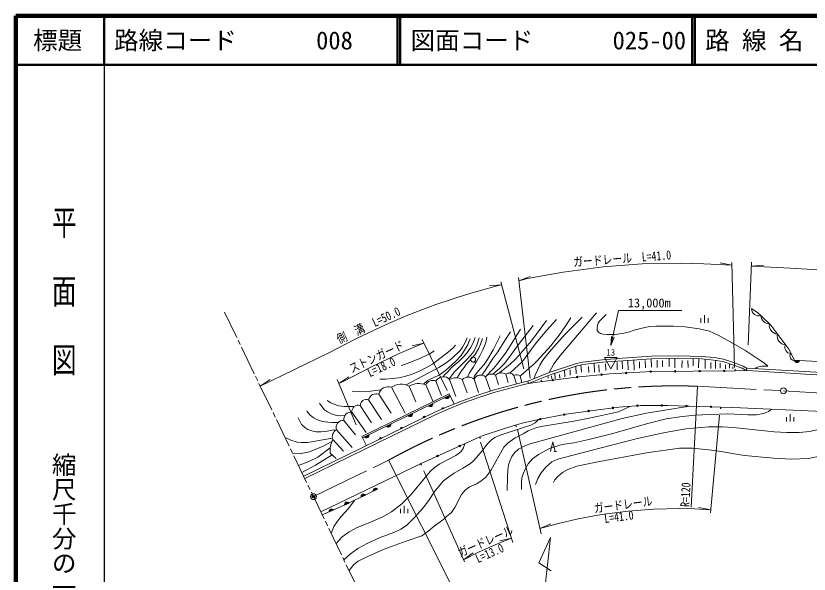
# Model space of a CAD drawing. Units: millimetres at full size, sheet at 1:1000; details may follow other scales. Extents: x 40000 to 680000, y 20000 to 380000.
# Drawn here: x 40000 to 201547, y 266226 to 380000 of the extents above; entities that cross this region are included whole.
import ezdxf
from ezdxf.enums import TextEntityAlignment as Align

# ---------------------------------------------------------------- set-up
doc = ezdxf.new("R2010")
doc.units = ezdxf.units.MM
doc.header["$LTSCALE"] = 1000
doc.header["$PDMODE"] = 32
doc.header["$PDSIZE"] = 500
doc.linetypes.add('CHAIN', pattern=[18.5, 12, -1.5, 3.5, -1.5])
for name, color, linetype, lineweight in [('M-BGD', 7, 'Continuous', 13), ('M-BMK', 2, 'Continuous', 13), ('M-BMK-SRVR', 3, 'Continuous', 13), ('M-STR-HTXT', 7, 'Continuous', 13), ('M-TTL', 2, 'Continuous', 140), ('M-TTL-BAND', 7, 'Continuous', 25), ('M-TTL-LINE', 7, 'Continuous', 50)]:
    doc.layers.add(name, color=color, linetype=linetype, lineweight=lineweight)
doc.layers.add('M-OTRS', color=6, linetype='Continuous')
doc.layers.add('M-TTL-TXT', color=7, linetype='Continuous')
doc.styles.add('@ＭＳ ゴシック', font='')
doc.styles.add('ＭＳ ゴシック', font='')
doc.styles.get('@ＭＳ ゴシック').set_extended_font_data('@MS Gothic')
doc.styles.get('ＭＳ ゴシック').set_extended_font_data('MS Gothic')

# ---------------------------------------------------------------- blocks, each defined once
blk = doc.blocks.new('open_arrow')
at = {"color": 0, "linetype": 'Continuous', "lineweight": -2}
blk.add_lwpolyline([(7.5, 1.25), (0, 0), (7.5, -1.25)], dxfattribs=at)

msp = doc.modelspace()

# ---------------------------------------------------------------- hatches: boundary and pattern name
at = {"layer": 'M-BGD'}
for points in [[(199597, 309742, -0.82183), (198607, 309777)], [(159132, 306862, -1), (159431, 306890, -0.41421), (159296, 306727, -0.41421)], [(164119, 307213, -1), (164419, 307230, -0.41421), (164278, 307072, -0.41421)], [(169111, 307500, -0.41421), (169252, 307658, -0.41421), (169410, 307517, -1)], [(174110, 307565, -0.41421), (174259, 307716, -0.41421), (174410, 307567, -1)], [(179110, 307608, -0.41421), (179259, 307760, -0.41421), (179410, 307611, -1)], [(184110, 307652, -0.41421), (184258, 307803, -0.41421), (184410, 307655, -0.41421), (184261, 307503, -0.41421)], [(149197, 305746, -1), (149494, 305785, -1)], [(154154, 306399, -1), (154452, 306427, -0.41421), (154317, 306263, -0.41421)], [(127352, 302196, 0.82183), (128241, 302631)], [(124003, 300555, 0.82183), (124893, 300991)], [(166430, 300546, -0.41421), (166567, 300708, -0.41421), (166729, 300572, -0.41421), (166593, 300410, -0.41421)], [(171428, 300612, -1), (171728, 300612, -0.41421), (171578, 300462, -0.41421)], [(176426, 300495, -0.41421), (176580, 300641, -0.41421), (176726, 300486, -1)], [(181423, 300337, -1), (181723, 300327, -0.41421), (181568, 300182, -0.41421)], [(119857, 298524, 0.82183), (120747, 298960)], [(126771, 299838, -0.4608), (126862, 300133, -0.4608), (127140, 299998)], [(151546, 298726, -0.41421), (151666, 298901, -0.41421), (151841, 298781, -0.41421), (151721, 298606, -0.41421)], [(156491, 299460, -0.41421), (156619, 299630, -0.41421), (156788, 299502, -1)], [(161453, 300073, -1), (161751, 300109, -1)], [(123010, 298076, -0.4608), (123087, 298376, -0.4608), (123371, 298253)], [(146633, 297795, -0.41421), (146753, 297971, -0.41421), (146928, 297851, -1)], [(115459, 296370, 0.82183), (116349, 296806)], [(118395, 295823, -0.4608), (118473, 296122, -0.4608), (118756, 295999)], [(111005, 294188, 0.82183), (111895, 294624)], [(114097, 293723, -0.4608), (114174, 294022, -0.4608), (114458, 293899)], [(130257, 292293, -0.41421), (130332, 292492, -0.41421), (130530, 292417, -0.41421), (130455, 292218, -0.41421)], [(125700, 290236, -0.41421), (125775, 290434, -0.41421), (125973, 290359, -1)], [(112779, 283115, -0.82183), (113670, 283547)], [(110301, 281914, -0.82183), (111192, 282346)], [(103816, 278903, -0.82183), (104722, 279303)], [(106954, 280291, -0.82183), (107846, 280724)]]:
    msp.add_hatch(color=256, dxfattribs=at).paths.add_polyline_path(points)

# ---------------------------------------------------------------- linework, layer by layer
for p, q in [((179479, 317472), (179479, 318372)), ((180229, 317472), (180229, 318972)), ((180979, 317472), (180979, 318372)), ((173025, 308561), (173050, 310204)), ((174227, 308241), (174226, 310232)), ((133109, 309459), (133775, 309459)), ((154097, 307044), (154030, 308588)), ((155170, 307361), (155079, 308872)), ((156698, 307337), (156637, 308557)), ((157808, 307373), (157800, 309216)), ((158772, 307373), (158747, 308886)), ((160053, 309069), (160114, 307739)), ((162485, 309372), (162485, 307858)), ((163522, 308047), (163481, 309719)), ((164693, 307874), (164632, 309797)), ((165894, 307791), (165861, 309879)), ((167007, 308187), (166990, 309468)), ((168206, 308298), (168172, 309755)), ((169428, 308399), (169407, 310116)), ((170590, 308341), (170573, 309820)), ((171676, 309786), (171685, 308483)), ((175663, 309783), (175652, 308331)), ((176862, 309793), (176883, 308310)), ((177939, 308678), (177930, 310148)), ((179044, 308299), (179056, 310110)), ((180373, 308151), (180348, 310026)), ((181533, 308141), (181501, 309382)), ((182480, 308151), (182481, 309804)), ((183450, 308224), (183439, 309234)), ((184492, 308056), (184502, 308856)), ((185312, 308203), (185346, 309085)), ((199597, 309742), (198607, 309777)), ((139763, 306989), (140247, 305312)), ((149758, 307187), (149796, 306055)), ((151727, 307832), (151826, 306453)), ((152862, 307843), (152906, 306755)), ((185978, 308045), (186010, 308497)), ((188812, 308193), (188816, 307693)), ((125559, 305569), (126672, 302635)), ((128341, 305886), (129586, 302441)), ((130922, 305886), (131891, 303201)), ((133340, 305992), (134244, 303255)), ((135619, 306412), (136644, 303542)), ((137702, 306765), (138304, 304853)), ((141426, 306740), (141951, 304989)), ((142706, 306606), (143072, 305288)), ((144392, 305083), (144241, 305561)), ((148363, 306694), (148389, 306141)), ((149105, 306633), (149123, 306003)), ((150729, 306901), (150754, 306184)), ((116471, 304297), (119314, 299057)), ((120079, 304534), (121441, 301338)), ((123489, 304784), (124965, 301361)), ((110483, 294267), (128255, 302972)), ((110615, 293997), (128387, 302703)), ((113940, 302920), (116416, 299056)), ((128241, 302631), (127352, 302196)), ((128255, 302972), (129275, 300889)), ((110115, 300625), (112401, 297086)), ((111837, 301759), (114463, 297717)), ((124893, 300991), (124003, 300555)), ((108435, 299230), (111335, 295125)), ((120747, 298960), (119857, 298524)), ((126771, 299838), (127140, 299998)), ((106812, 297532), (109163, 294630)), ((123010, 298076), (123371, 298253)), ((196934, 297315), (196934, 298215)), ((197684, 297315), (197684, 298815)), ((198434, 297315), (198434, 298215)), ((105267, 295666), (108476, 292016)), ((116349, 296806), (115459, 296370)), ((118395, 295823), (118756, 295999)), ((110483, 294267), (111396, 292404)), ((111895, 294624), (111005, 294188)), ((122523, 288801), (134376, 294153)), ((104544, 293647), (106697, 291307)), ((114097, 293723), (114458, 293899)), ((104034, 290912), (105241, 289788)), ((149606, 291196), (150106, 291196)), ((102092, 278943), (122523, 288801)), ((112779, 283115), (113670, 283547)), ((110301, 281914), (111192, 282346)), ((106954, 280291), (107846, 280724)), ((118350, 278627), (118350, 279527)), ((119100, 278627), (119100, 280127)), ((119850, 278627), (119850, 279527)), ((103816, 278903), (104722, 279303))]:
    msp.add_line(p, q, dxfattribs=at)
for points in [[(189809, 320350), (191094, 319471), (191856, 318822), (193721, 316988), (197390, 312057), (198006, 310918), (198590, 309778), (200817, 309699), (219951, 308644)], [(153032, 318444), (152259, 317326), (150820, 315195), (150169, 314297), (149765, 313834), (148924, 312766), (146040, 309578), (145290, 308815), (144578, 308262), (142706, 306606)], [(155341, 318612), (151809, 315037), (148620, 311486), (147329, 309866), (146685, 308803), (145736, 306766), (145536, 306087)], [(158211, 319445), (150931, 310839), (149546, 309077), (148630, 307342)], [(160208, 319173), (159394, 318344), (158876, 317810), (158589, 317385), (158439, 316934), (158377, 316429), (158397, 315897), (158628, 315559), (159070, 315296), (159618, 315135), (160447, 315065), (161980, 315069), (163528, 315273), (164789, 315560), (165910, 315948), (167011, 316241), (168103, 316502), (169106, 316680), (170336, 316768), (173898, 316768), (176325, 316613), (179139, 316237), (181270, 315719), (183043, 314898), (185495, 313570), (188480, 311904), (191490, 309833), (192424, 309238), (193134, 308597), (192626, 308617), (191936, 308587), (191257, 308468), (190780, 308266), (190656, 308096)], [(145333, 316885), (142369, 313042), (140418, 310284), (139493, 309157), (138479, 308156), (137135, 306970)], [(148080, 317939), (145017, 313790), (141852, 310152), (140569, 308923), (138280, 307141)], [(150065, 318089), (148144, 315973), (145939, 313385), (144289, 311083), (143559, 310074), (143029, 309428), (142391, 308833), (140588, 307174)], [(140715, 315597), (139594, 313818), (138124, 311548), (137125, 310174), (135591, 307716), (134881, 306781)], [(142778, 316135), (140657, 312764), (139696, 311286), (137962, 308960), (137254, 308128), (135613, 306418)], [(131907, 314386), (131516, 313413), (130986, 312452), (130449, 311805), (128810, 310150), (127656, 309265), (126107, 308334), (119465, 304792)], [(132513, 314166), (132261, 313542), (132023, 312931), (130663, 310755), (129515, 309582), (127472, 307756), (126269, 306859), (123862, 305656), (123019, 304934)], [(133509, 314447), (133359, 313888), (133008, 313089), (132574, 312314), (131981, 311440), (131350, 310713), (130255, 309604), (128675, 308271), (127942, 307474), (127297, 306873), (127007, 306468)], [(134343, 314394), (133858, 312922), (133233, 311619), (132583, 310778), (131735, 309801), (129327, 307423), (128228, 306004)], [(135042, 314243), (134626, 313093), (134295, 312308), (133535, 311009), (132149, 309486), (131659, 308904), (131292, 308357), (130911, 307889), (130316, 307044), (129842, 306249)], [(135931, 314499), (135766, 313686), (135521, 312901), (135122, 311934), (134461, 310708), (133182, 308505), (132400, 307277), (132006, 306381)], [(138640, 314771), (137201, 311938), (136065, 309999), (135395, 308977), (134586, 308078), (133433, 306654), (133280, 306037)], [(114114, 305956), (115357, 305993), (116644, 306102), (117968, 306241), (119225, 306475), (120705, 306966), (122321, 307682), (123493, 308257), (124833, 309023), (128132, 311536), (128998, 312257), (129536, 312908)], [(125163, 311706), (124274, 311152), (121923, 310011), (119698, 309140), (118480, 308766)], [(188812, 308193), (188109, 308637), (186116, 309359), (184085, 310022), (182224, 310358), (179680, 310589), (174953, 310749), (169439, 310619), (163567, 310227), (159480, 309898), (155365, 309459), (154174, 309161), (148630, 307342), (144241, 305561)], [(188816, 307693), (187888, 308185), (185953, 308887), (183963, 309536), (182157, 309862), (179648, 310090), (174950, 310249), (169462, 310120), (163604, 309729), (159527, 309400), (155452, 308965), (154313, 308681), (148802, 306873), (144392, 305083)], [(144392, 305083), (146221, 305353), (154120, 306396), (160931, 307029), (169540, 307525), (186406, 307672)], [(186406, 307672), (188978, 307694), (206318, 306670), (230901, 305154), (295912, 301269)], [(188812, 308193), (188990, 308195), (206348, 307169), (230931, 305653), (295932, 301769)], [(98616, 286162), (125341, 299215), (127836, 300302), (130778, 301503), (134092, 302731), (137208, 303721), (143338, 305359), (144241, 305561)], [(98835, 285712), (125551, 298761), (128031, 299841), (130959, 301037), (134255, 302258), (137348, 303241), (143458, 304874), (144392, 305083)], [(108492, 303547), (109866, 303434), (112291, 303508), (114356, 303765)], [(101807, 301100), (102314, 300391), (102869, 299729), (103463, 299324), (104271, 298903), (105297, 298583), (106150, 298505), (106972, 298529)], [(103407, 301590), (104149, 301158), (104949, 300795), (105801, 300560), (106871, 300411), (107908, 300358), (108881, 300358)], [(141926, 296634), (143123, 296976), (146414, 297754), (152101, 298831), (157533, 299609), (162820, 300235), (167200, 300612), (172739, 300612), (183432, 300273)], [(99265, 299421), (99895, 298676), (100613, 298114), (101420, 297660), (102416, 297355), (103515, 297197), (104328, 297103), (105604, 297103)], [(107845, 266985), (108830, 268175), (109688, 268870), (111049, 269583), (114989, 271320), (119516, 272933), (122645, 274047), (123925, 274937), (125206, 276029), (127144, 277406), (127693, 277964), (128719, 278756), (129419, 279800), (130776, 282448), (131490, 283350), (132377, 284020), (133806, 284601), (134695, 285166), (135700, 286023), (136706, 287382), (139359, 292091), (140277, 293016), (141687, 294030), (143303, 294818), (144337, 295418), (146013, 296082), (147415, 296393), (153613, 297408), (157088, 298108), (162728, 299281), (165010, 300424)], [(177216, 300470), (168403, 299018), (163473, 297948), (144770, 292800), (143796, 292434), (142342, 291674), (141517, 290969), (140983, 290214), (140646, 289488), (140330, 288516), (140172, 287392), (140090, 286013), (140065, 283290)], [(142949, 283502), (142989, 284989), (143059, 285844), (143308, 286643), (143813, 287755), (144320, 288710), (145234, 289752), (146437, 290607), (148800, 291907), (151234, 292633), (153655, 293015), (156700, 293683), (159101, 294296), (161587, 294872), (164607, 295792), (168669, 296913), (172420, 297846), (175229, 298266), (178268, 298648), (181375, 298785), (184960, 298863), (189034, 298720), (190827, 298720), (192247, 298967), (193302, 299397), (193980, 299844)], [(209182, 299130), (208580, 298356), (207734, 297631), (206363, 296883), (204865, 296194), (203377, 295673), (201686, 295303), (199528, 295083), (197030, 295083), (194414, 295243), (186063, 296137), (183840, 296275), (181106, 296275), (176449, 295826), (172206, 295089), (166870, 293946), (158949, 291898), (150351, 289663), (149164, 289083), (147922, 288032), (146980, 286845), (146264, 285739), (145839, 284479)], [(183432, 300273), (185987, 300192), (204378, 299391), (232245, 297875)], [(97494, 298101), (98163, 296730), (98834, 296120), (99448, 295725), (100252, 295401), (101183, 295260), (102188, 295262), (103373, 295354), (104423, 295552), (105267, 295666)], [(106822, 269111), (108173, 270360), (109665, 271478), (111679, 272551), (114215, 273670), (117005, 274699), (118382, 275389), (119575, 276165), (121186, 277760), (122971, 279719), (124057, 281160), (125339, 283118), (127074, 285240), (127914, 285882), (129290, 286789), (131024, 287825), (132573, 288792), (133112, 289230), (133782, 289977), (134938, 291334), (136011, 292746), (136774, 293527), (137526, 294042), (138450, 294477), (143179, 296045), (144870, 296613), (145728, 297096), (146414, 297754)], [(134376, 294153), (134994, 294433), (139477, 295933), (141926, 296634)], [(94810, 294080), (96030, 293500), (97270, 293154), (98075, 293031), (99393, 293031), (104462, 293952)], [(96416, 290740), (98075, 290843), (99796, 291155), (102613, 292339), (104373, 293278)], [(105210, 272461), (106477, 273838), (107866, 274827), (109527, 275716), (112069, 276741), (114734, 277938), (116500, 278902), (118604, 280558), (120436, 282404), (124373, 287135), (125228, 287947), (126337, 288726), (129596, 290374), (130608, 291164), (131077, 291818), (131402, 292810)], [(148856, 291196), (149356, 293196), (149856, 291196)], [(97569, 288345), (99661, 289163), (101482, 290040), (104040, 291991)], [(203670, 290246), (201431, 289807), (197946, 289679), (194304, 289854), (188386, 290425), (182375, 291417), (177820, 291931), (175176, 291917), (168460, 290954), (158160, 289022), (154261, 288219), (152400, 287547), (151312, 286909), (150387, 286140), (149789, 285453), (149479, 284889)], [(98232, 286967), (101049, 288430), (104440, 290533)], [(102410, 278282), (106874, 280252), (113670, 283547)], [(108968, 281268), (107639, 279516), (106272, 277983), (105523, 277039), (104738, 275915), (104230, 274498)]]:
    msp.add_lwpolyline(points, dxfattribs=at)
for centre, radius in [((133109, 309959), 500), ((159282, 306876), 150), ((164269, 307221), 150), ((169261, 307509), 150), ((174260, 307566), 150), ((179260, 307610), 150), ((184260, 307653), 150), ((149345, 305765), 150), ((154303, 306413), 150), ((166580, 300559), 150), ((171578, 300612), 150), ((176576, 300491), 150), ((181573, 300332), 150), ((151694, 298753), 150), ((156640, 299481), 150), ((161602, 300091), 150), ((146781, 297823), 150), ((130393, 292355), 150), ((125836, 290297), 150)]:
    msp.add_circle(centre, radius, dxfattribs=at)
for centre, radius, start, end in [((191290, 320335), 1482, 179.41566, 287.57587), ((193391, 318909), 1653, 179.53595, 271.9711), ((195338, 317034), 1904, 173.27017, 262.55487), ((196789, 314729), 1748, 166.20886, 267.09848), ((197800, 312441), 1226, 153.72117, 272.10038), ((198514, 310651), 876, 139.80838, 275.00381), ((199106, 309858), 505, 189.14636, 346.80455), ((136871, 305349), 1642, 59.60557, 139.66887), ((138871, 305602), 1649, 57.25575, 135.1278), ((140446, 305873), 1308, 41.48218, 121.50113), ((186405, 307822), 150, 270.50071, 90.50071), ((124908, 304166), 1547, 65.12136, 156.46536), ((127059, 304767), 1702, 41.11539, 151.87044), ((129632, 303834), 2424, 57.83853, 122.16147), ((132193, 304536), 1854, 51.7769, 133.2591), ((134633, 305366), 1437, 46.69437, 154.14617), ((141962, 305683), 1186, 51.12606, 116.89149), ((147106, 305621), 150, 97.52284, 277.52284), ((115789, 302537), 1888, 68.81097, 168.2853), ((118464, 301553), 3391, 61.55124, 125.97978), ((122045, 301085), 3971, 68.67912, 119.68431), ((113417, 301381), 1625, 71.22305, 166.55907), ((127753, 302501), 505, 217.26874, 14.92693), ((109742, 299366), 1314, 73.49584, 185.95165), ((111401, 300547), 1288, 70.20692, 176.51501), ((124405, 300861), 505, 217.26874, 14.92693), ((108211, 297819), 1428, 80.97522, 191.58461), ((120259, 298830), 505, 217.26874, 14.92693), ((126943, 299947), 203, 14.56972, 212.49311), ((183428, 300123), 150, 268.18267, 88.18267), ((106640, 296102), 1440, 83.13197, 197.64132), ((123176, 298193), 203, 17.07043, 214.99382), ((106104, 294227), 1665, 120.18107, 200.36338), ((115861, 296676), 505, 217.26874, 14.92693), ((118562, 295939), 203, 17.07043, 214.99382), ((141967, 296490), 150, 105.96484, 285.96484), ((111407, 294494), 505, 217.26874, 14.92693), ((114264, 293840), 203, 17.07043, 214.99382), ((134438, 294017), 150, 294.30237, 114.30237), ((108871, 291426), 4864, 152.82339, 186.0682), ((122584, 288664), 150, 114.30237, 294.30237), ((113267, 283243), 505, 37.03371, 194.6919), ((110789, 282042), 505, 37.03371, 194.6919), ((104308, 279013), 505, 34.98392, 192.64211), ((107442, 280419), 505, 37.03371, 194.6919)]:
    msp.add_arc(centre, radius, start, end, dxfattribs=at)
at = {"layer": 'M-BMK'}
for p, q in [((85000, 314469), (82510, 319645)), ((85694, 313028), (85260, 313929)), ((88555, 307080), (85954, 312487)), ((89249, 305638), (88815, 306539)), ((92110, 299691), (89509, 305098)), ((92804, 298249), (92370, 299150)), ((95665, 292302), (93064, 297708)), ((96359, 290860), (95925, 291761)), ((99220, 284912), (96619, 290319)), ((99914, 283470), (99480, 284372)), ((102775, 277523), (100174, 282930)), ((103469, 276081), (103035, 276982)), ((106330, 270134), (103729, 275540)), ((107024, 268692), (106590, 269593)), ((109885, 262744), (107284, 268151))]:
    msp.add_line(p, q, dxfattribs=at)
at = {"layer": 'M-BMK', "linetype": 'CHAIN'}
msp.add_line((100613, 282016), (115920, 289453), dxfattribs=at)
msp.add_lwpolyline([(178809, 304514), (196309, 303596), (295771, 297730)], dxfattribs=at)
msp.add_arc((174280, 184599), 120000, 87.83694, 119.09939, dxfattribs=at)
at = {"layer": 'M-BMK-SRVR'}
for p, q in [((145164, 240877), (148882, 273696)), ((148882, 273696), (146483, 268562)), ((146483, 268562), (148996, 266922))]:
    msp.add_line(p, q, dxfattribs=at)
msp.add_lwpolyline([(161144, 308099), (162444, 310351), (159844, 310351)], close=True, dxfattribs=at)
for centre in [(196309, 303596), (100613, 282016)]:
    msp.add_circle(centre, 600, dxfattribs=at)
at = {"layer": 'M-OTRS'}
msp.add_point((100613, 282016), dxfattribs=at)
at = {"layer": 'M-STR-HTXT'}
for p, q in [((185817, 329181), (183408, 329649)), ((186378, 308318), (185802, 329750)), ((189142, 312867), (189813, 329781)), ((189781, 328972), (192227, 329186)), ((144756, 306186), (142344, 326695)), ((142422, 326027), (144711, 326916)), ((138910, 325201), (136465, 324978)), ((138745, 325828), (143417, 308045)), ((127802, 303650), (122723, 314026)), ((123091, 313274), (120698, 312727)), ((89775, 304545), (91812, 305915)), ((109324, 296678), (105448, 305894)), ((105784, 305096), (107821, 306465)), ((177536, 279864), (178809, 304514)), ((181443, 278711), (183285, 298656)), ((146962, 274411), (142159, 295707)), ((141239, 272655), (134652, 293150)), ((130446, 260461), (115920, 289453)), ((131336, 268718), (123111, 287248)), ((181501, 279338), (179091, 279807)), ((146717, 275497), (148965, 276485)), ((140948, 273560), (138557, 273001)), ((131132, 269176), (133148, 270577))]:
    msp.add_line(p, q, dxfattribs=at)
for points in [[(142422, 326027), (144225, 326450), (151451, 327791), (159578, 328852), (167546, 329443), (175359, 329595), (180119, 329480), (185817, 329181)], [(189781, 328972), (197700, 328557), (296765, 322715)], [(89775, 304545), (103704, 311312), (109375, 314262), (115417, 317114), (119791, 318972), (125510, 321152), (131966, 323288), (138006, 324989), (138910, 325201)], [(161178, 312827), (162730, 319937), (175597, 319937)], [(105784, 305096), (106624, 305504), (112263, 308437), (118076, 311182), (122220, 312942), (123091, 313274)], [(146717, 275497), (150508, 276565), (154510, 277505), (159253, 278385), (164667, 279092), (169884, 279479), (175238, 279584), (178200, 279511), (181501, 279338)], [(131132, 269176), (134332, 270792), (137112, 272027), (139057, 272828), (140948, 273560)]]:
    msp.add_lwpolyline(points, dxfattribs=at)
at = {"layer": 'M-TTL'}
for p, q in [((40000, 380000), (40000, 20000)), ((680000, 380000), (40000, 380000))]:
    msp.add_line(p, q, dxfattribs=at)
at = {"layer": 'M-TTL-BAND'}
msp.add_line((58000, 370000), (58000, 20000), dxfattribs=at)
at = {"layer": 'M-TTL-LINE'}
for p, q in [((58000, 380000), (58000, 370000)), ((117750, 380000), (117750, 370000)), ((118250, 380000), (118250, 370000)), ((177750, 380000), (177750, 370000)), ((178250, 380000), (178250, 370000)), ((40000, 370000), (680000, 370000))]:
    msp.add_line(p, q, dxfattribs=at)

# ---------------------------------------------------------------- block references
at = {"layer": 'M-STR-HTXT', "xscale": 240, "yscale": 240, "rotation": 77.7}
msp.add_blockref('open_arrow', (161178, 312827), dxfattribs=at)

# ---------------------------------------------------------------- texts
at = {"layer": 'M-BMK-SRVR', "style": 'ＭＳ ゴシック'}
msp.add_text('13', height=1320, dxfattribs=at).set_placement((161144, 310351), align=Align.BOTTOM_CENTER)
at = {"layer": 'M-STR-HTXT', "style": 'ＭＳ ゴシック', "width": 0.8}
for s, rotation, p in [('ガードレール\u3000L=41.0', 4.241, (163566, 329096)), ('側\u3000溝\u3000L=50.0', 25.271, (112418, 315641)), ('ストンガード', 25.271, (114056, 309227)), ('ガードレール', 7.439, (163842, 278933)), ('ガードレール', 23.949, (136208, 271569))]:
    msp.add_text(s, height=1833, rotation=rotation, dxfattribs=at).set_placement(p, align=Align.BOTTOM_CENTER)
at = {"layer": 'M-STR-HTXT', "style": 'ＭＳ ゴシック'}
msp.add_text('13,000m', height=1833, dxfattribs=at).set_placement((164630, 320037), align=Align.BOTTOM_LEFT)
at = {"layer": 'M-STR-HTXT', "style": 'ＭＳ ゴシック', "width": 0.8}
for s, rotation, p in [('L=18.0', 25.271, (114034, 309274)), ('L=41.0', 7.439, (162684, 278833)), ('L=13.0', 23.949, (136097, 271344))]:
    msp.add_text(s, height=1833, rotation=rotation, dxfattribs=at).set_placement(p, align=Align.TOP_CENTER)
msp.add_text('R=120', height=1833, rotation=87.044, dxfattribs=at).set_placement((177692, 279855), align=Align.BOTTOM_LEFT)
at = {"layer": 'M-TTL-BAND', "style": '@ＭＳ ゴシック', "width": 1.4}
msp.add_text('平  面  図', height=3666, rotation=270, dxfattribs=at).set_placement((49777, 306475), align=Align.MIDDLE_RIGHT)
at = {"layer": 'M-TTL-BAND', "style": '@ＭＳ ゴシック'}
msp.add_text('縮尺千分の一', height=3666, rotation=270, dxfattribs=at).set_placement((49777, 261030), align=Align.MIDDLE_RIGHT)
at = {"layer": 'M-TTL-TXT', "style": 'ＭＳ ゴシック'}
msp.add_text('標題', height=3666, dxfattribs=at).set_placement((48500, 375000), align=Align.MIDDLE_CENTER)
for s, p in [('路線コード', (60000, 375000)), ('008', (101142, 375000)), ('図面コード', (120380, 375000)), ('025-00', (161521, 375000)), ('路 線 名', (180380, 375000))]:
    msp.add_text(s, height=3666, dxfattribs=at).set_placement(p, align=Align.MIDDLE_LEFT)

doc.saveas('drawing.dxf')
